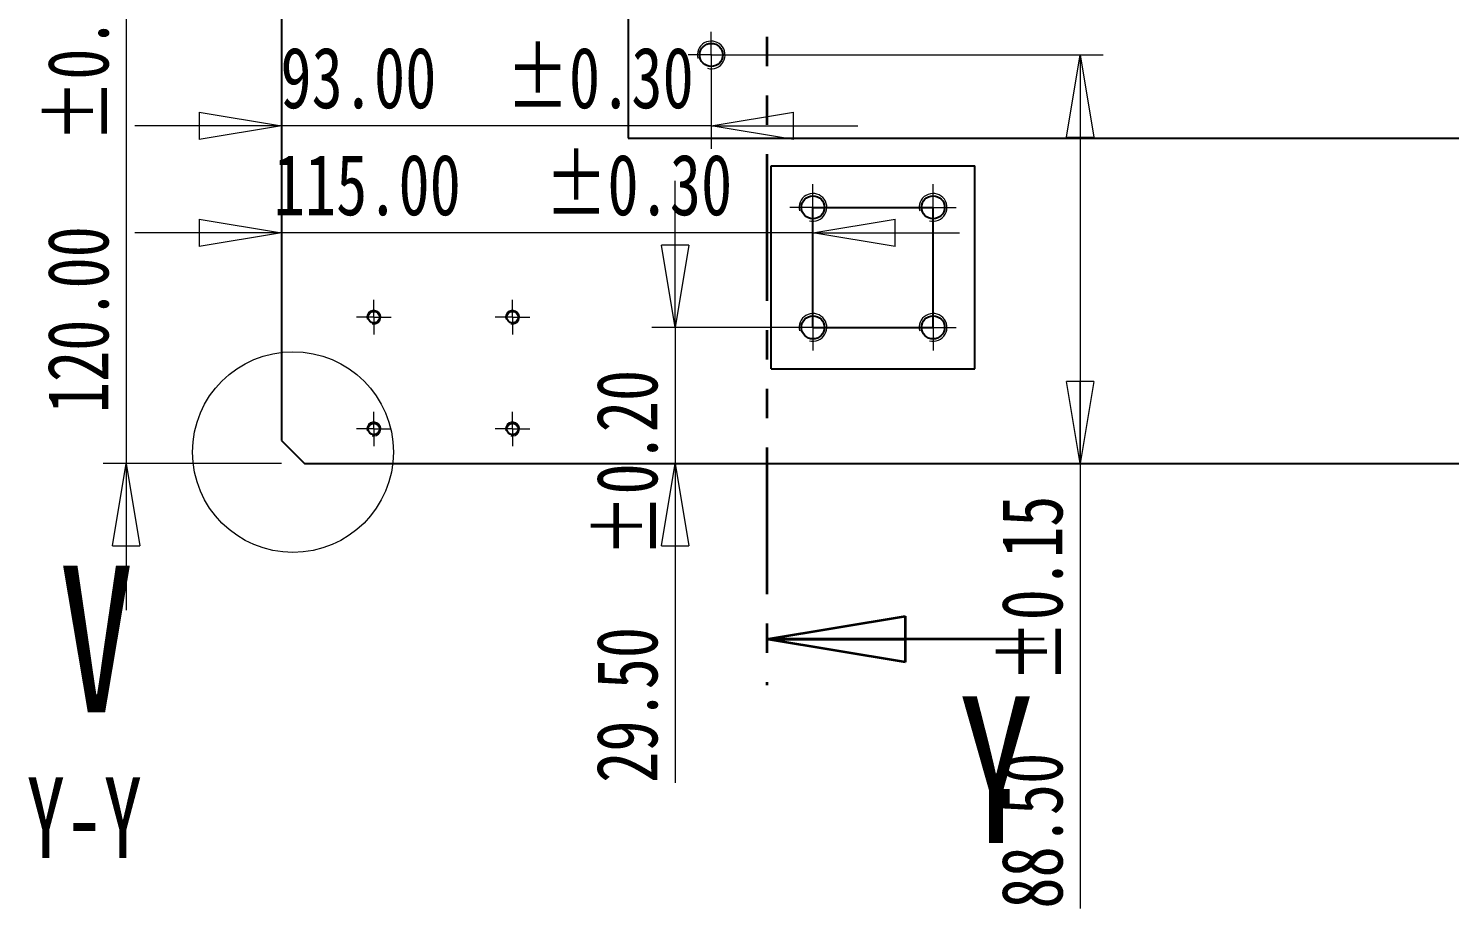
# Model space of a CAD drawing. Header units: millimetres. Extents: x -195 to 429, y -136 to 488.
# Drawn here: x 106.1 to 167.6, y 77 to 115.1 of the extents above; entities that cross this region are included whole.
import ezdxf

# ---------------------------------------------------------------- set-up
doc = ezdxf.new("R2010")
doc.units = ezdxf.units.MM
doc.header["$PDSIZE"] = -1
doc.linetypes.add('PHANTOM', pattern=[12.7, 6.35, -1.27, 1.27, -1.27, 1.27, -1.27])
doc.styles.add('SLDTEXTSTYLE0', font='TXT', dxfattribs={"width": 0.75})
doc.styles.add('SLDTEXTSTYLE2', font='TXT', dxfattribs={"width": 0.7})
doc.dimstyles.new('SLDDIMSTYLE0', dxfattribs={"dimtxt": 2.645833, "dimasz": 3.556, "dimexe": 0, "dimexo": 0.0625, "dimgap": 0.661458, "dimtad": 1, "dimlfac": 5, "dimrnd": 1e-09, "dimzin": 4, "dimdsep": 46, "dimtxsty": 'SLDTEXTSTYLE0', "dimblk1": 'CLOSED', "dimblk2": 'CLOSED', "dimsah": 1, "dimcen": 0.09, "dimadec": 0, "dimazin": 1, "dimtol": 1, "dimtp": 0.2, "dimtm": 0.2, "dimtfac": 1, "dimtmove": 0, "dimatfit": 0, "dimldrblk": 'CLOSED', "dimfxl": 0, "dimfrac": 2, "dimtolj": 1, "dimtzin": 0, "dimarcsym": 0})
doc.dimstyles.new('SLDDIMSTYLE1', dxfattribs={"dimtxt": 2.645833, "dimasz": 3.556, "dimexe": 0, "dimexo": 0.0625, "dimgap": 0.661458, "dimtad": 1, "dimlfac": 5, "dimrnd": 1e-09, "dimzin": 4, "dimdsep": 46, "dimtxsty": 'SLDTEXTSTYLE0', "dimblk1": 'CLOSED', "dimblk2": 'CLOSED', "dimsah": 1, "dimcen": 0.09, "dimadec": 0, "dimazin": 1, "dimtol": 1, "dimtp": 0.3, "dimtm": 0.3, "dimtfac": 1, "dimtmove": 0, "dimatfit": 0, "dimldrblk": 'CLOSED', "dimfxl": 0, "dimfrac": 2, "dimtolj": 1, "dimtzin": 0, "dimarcsym": 0})
doc.dimstyles.new('SLDDIMSTYLE2', dxfattribs={"dimtxt": 2.645833, "dimasz": 3.556, "dimexe": 0, "dimexo": 0.0625, "dimgap": 0.661458, "dimtad": 1, "dimlfac": 5, "dimrnd": 1e-09, "dimzin": 4, "dimdsep": 46, "dimtxsty": 'SLDTEXTSTYLE0', "dimblk1": 'CLOSED', "dimblk2": 'CLOSED', "dimsah": 1, "dimcen": 0.09, "dimadec": 0, "dimazin": 1, "dimtol": 1, "dimtp": 0.15, "dimtm": 0.15, "dimtfac": 1, "dimtofl": 0, "dimtmove": 0, "dimatfit": 3, "dimldrblk": 'CLOSED', "dimfxl": 0, "dimfrac": 2, "dimtolj": 1, "dimarcsym": 0})
doc.dimstyles.new('SLDDIMSTYLE5', dxfattribs={"dimtxt": 2.645833, "dimasz": 3.556, "dimexe": 0, "dimexo": 0.0625, "dimgap": 0.661458, "dimtad": 1, "dimlfac": 5, "dimrnd": 1e-09, "dimzin": 4, "dimdsep": 46, "dimtxsty": 'SLDTEXTSTYLE0', "dimblk1": 'CLOSED', "dimblk2": 'CLOSED', "dimsah": 1, "dimcen": 0.09, "dimadec": 0, "dimazin": 1, "dimtol": 1, "dimtp": 0.8, "dimtm": 0.8, "dimtfac": 1, "dimtmove": 0, "dimatfit": 0, "dimldrblk": 'CLOSED', "dimfxl": 0, "dimfrac": 2, "dimtolj": 1, "dimtzin": 0, "dimarcsym": 0})

# ---------------------------------------------------------------- blocks, each defined once
blk = doc.blocks.new('_Closed')
at = {"color": 0, "linetype": 'ByBlock', "lineweight": -2}
for p, q in [((-1, 0.166667), (0, 0)), ((-1, 0.166667), (-1, -0.166667)), ((0, 0), (-1, -0.166667)), ((0, 0), (-1, 0))]:
    blk.add_line(p, q, dxfattribs=at)
blk = doc.blocks.new('_D_5')
at = {"color": 7, "linetype": 'Continuous', "lineweight": 0}
for p, q in [((136.62, 113.998), (152.583, 113.998)), ((151.583, 113.998), (151.583, 96.298)), ((151.583, 96.298), (151.583, 77.026))]:
    blk.add_line(p, q, dxfattribs=at)
at = {"color": 7, "linetype": 'Continuous', "lineweight": 18, "xscale": 3.556, "yscale": 3.556}
for p, rotation in [((151.583, 113.998, -1.5), 90.0000000000004), ((151.583, 96.298, -1.5), 270.0000000000004)]:
    blk.add_blockref('_Closed', p, dxfattribs=dict(at, rotation=rotation))
at = {"color": 7, "linetype": 'Continuous', "lineweight": 18, "char_height": 2.6458, "attachment_point": 1, "rotation": 90, "style": 'SLDTEXTSTYLE0'}
for s, insert in [('±0.15', (148.173, 86.813)), ('88.50', (148.173, 77.026))]:
    blk.add_mtext(s, dxfattribs=dict(at, insert=insert))
blk = doc.blocks.new('_D_6')
at = {"color": 7, "linetype": 'Continuous', "lineweight": 0}
for p, q in [((135.62, 112.998), (135.62, 109.926)), ((117.02, 110.926), (110.67, 110.926)), ((135.62, 110.926), (117.02, 110.926)), ((135.62, 110.926), (141.97, 110.926))]:
    blk.add_line(p, q, dxfattribs=at)
at = {"color": 7, "linetype": 'Continuous', "lineweight": 18, "xscale": 3.556, "yscale": 3.556}
blk.add_blockref('_Closed', (117.02, 110.926, -1.5), dxfattribs=at)
at = {"color": 7, "linetype": 'Continuous', "lineweight": 18, "xscale": 3.556, "yscale": 3.556, "rotation": 180.0000000000004}
blk.add_blockref('_Closed', (135.62, 110.926, -1.5), dxfattribs=at)
at = {"color": 7, "linetype": 'Continuous', "lineweight": 18, "char_height": 2.6458, "attachment_point": 1, "style": 'SLDTEXTSTYLE0'}
for s, insert in [('±0.30', (126.763, 114.337)), ('93.00', (116.976, 114.337))]:
    blk.add_mtext(s, dxfattribs=dict(at, insert=insert))
blk = doc.blocks.new('_D_9')
at = {"color": 7, "linetype": 'Continuous', "lineweight": 0}
for p, q in [((134.055, 102.198), (134.055, 108.548)), ((139.02, 102.198), (133.055, 102.198)), ((134.055, 102.198), (134.055, 96.298)), ((134.055, 96.298), (134.055, 82.474))]:
    blk.add_line(p, q, dxfattribs=at)
at = {"color": 7, "linetype": 'Continuous', "lineweight": 18, "xscale": 3.556, "yscale": 3.556}
for p, rotation in [((134.055, 102.198, -1.5), 270.0000000000004), ((134.055, 96.298, -1.5), 90.0000000000004)]:
    blk.add_blockref('_Closed', p, dxfattribs=dict(at, rotation=rotation))
at = {"color": 7, "linetype": 'Continuous', "lineweight": 18, "char_height": 2.6458, "attachment_point": 1, "rotation": 90, "style": 'SLDTEXTSTYLE0'}
for s, insert in [('±0.20', (130.644, 92.261)), ('29.50', (130.644, 82.474))]:
    blk.add_mtext(s, dxfattribs=dict(at, insert=insert))
blk = doc.blocks.new('_D_10')
at = {"color": 7, "linetype": 'Continuous', "lineweight": 0}
for p, q in [((140.02, 106.398), (140.02, 105.292)), ((117.02, 106.292), (110.67, 106.292)), ((140.02, 106.292), (117.02, 106.292)), ((140.02, 106.292), (146.37, 106.292))]:
    blk.add_line(p, q, dxfattribs=at)
at = {"color": 7, "linetype": 'Continuous', "lineweight": 18, "xscale": 3.556, "yscale": 3.556}
blk.add_blockref('_Closed', (117.02, 106.292, -1.5), dxfattribs=at)
at = {"color": 7, "linetype": 'Continuous', "lineweight": 18, "xscale": 3.556, "yscale": 3.556, "rotation": 180.0000000000004}
blk.add_blockref('_Closed', (140.02, 106.292, -1.5), dxfattribs=at)
at = {"color": 7, "linetype": 'Continuous', "lineweight": 18, "char_height": 2.6458, "attachment_point": 1, "style": 'SLDTEXTSTYLE0'}
for s, insert in [('115.00', (116.686, 109.702)), ('±0.30', (128.428, 109.702))]:
    blk.add_mtext(s, dxfattribs=dict(at, insert=insert))
blk = doc.blocks.new('_D_14')
at = {"color": 7, "linetype": 'Continuous', "lineweight": 0}
for p, q in [((110.302, 120.298), (110.302, 126.648)), ((135.02, 120.298), (109.302, 120.298)), ((110.302, 120.298), (110.302, 96.298)), ((117.02, 96.298), (109.302, 96.298)), ((110.302, 96.298), (110.302, 89.948))]:
    blk.add_line(p, q, dxfattribs=at)
at = {"color": 7, "linetype": 'Continuous', "lineweight": 18, "xscale": 3.556, "yscale": 3.556}
for p, rotation in [((110.302, 120.298, -1.5), 270.0000000000004), ((110.302, 96.298, -1.5), 90.0000000000004)]:
    blk.add_blockref('_Closed', p, dxfattribs=dict(at, rotation=rotation))
at = {"color": 7, "linetype": 'Continuous', "lineweight": 18, "char_height": 2.6458, "attachment_point": 1, "rotation": 90, "style": 'SLDTEXTSTYLE0'}
for s, insert in [('±0.80', (106.891, 110.226)), ('120.00', (106.891, 98.484))]:
    blk.add_mtext(s, dxfattribs=dict(at, insert=insert))
blk = doc.blocks.new('SW_CENTERMARKSYMBOL_601')
at = {"color": 0, "linetype": 'Continuous', "lineweight": 18}
for p, q in [((0, 0.5), (0, 1)), ((-0.5, 0), (-1, 0)), ((0, 0), (-0.5, 0)), ((0, 0), (0, 0.5)), ((0, 0), (0, -0.5)), ((0, 0), (0.5, 0)), ((0.5, 0), (1, 0)), ((0, -0.5), (0, -1))]:
    blk.add_line(p, q, dxfattribs=at)
blk = doc.blocks.new('SW_CENTERMARKSYMBOL_604')
at = {"color": 0, "linetype": 'Continuous', "lineweight": 18}
for p, q in [((0, 0.5), (0, 1)), ((-0.5, 0), (-1, 0)), ((0, 0), (-0.5, 0)), ((0, 0), (0, 0.5)), ((0, 0), (0, -0.5)), ((0, 0), (0.5, 0)), ((0.5, 0), (1, 0)), ((0, -0.5), (0, -1))]:
    blk.add_line(p, q, dxfattribs=at)
blk = doc.blocks.new('SW_CENTERMARKSYMBOL_605')
at = {"color": 0, "linetype": 'Continuous', "lineweight": 18}
for p, q in [((0, 0.5), (0, 1)), ((-0.5, 0), (-1, 0)), ((0, 0), (-0.5, 0)), ((0, 0), (0, 0.5)), ((0, 0), (0, -0.5)), ((0, 0), (0.5, 0)), ((0.5, 0), (1, 0)), ((0, -0.5), (0, -1))]:
    blk.add_line(p, q, dxfattribs=at)
blk = doc.blocks.new('SW_CENTERMARKSYMBOL_606')
at = {"color": 0, "linetype": 'Continuous', "lineweight": 18}
for p, q in [((0, 0.5), (0, 1)), ((-0.5, 0), (-1, 0)), ((0, 0), (-0.5, 0)), ((0, 0), (0, 0.5)), ((0, 0), (0, -0.5)), ((0, 0), (0.5, 0)), ((0.5, 0), (1, 0)), ((0, -0.5), (0, -1))]:
    blk.add_line(p, q, dxfattribs=at)
blk = doc.blocks.new('SW_CENTERMARKSYMBOL_607')
at = {"color": 0, "linetype": 'Continuous', "lineweight": 18}
for p, q in [((0, 0.5), (0, 1)), ((-0.5, 0), (-1, 0)), ((0, 0), (-0.5, 0)), ((0, 0), (0, 0.5)), ((0, 0), (0, -0.5)), ((0, 0), (0.5, 0)), ((0.5, 0), (1, 0)), ((0, -0.5), (0, -1))]:
    blk.add_line(p, q, dxfattribs=at)
blk = doc.blocks.new('SW_CENTERMARKSYMBOL_620')
at = {"color": 0, "linetype": 'Continuous', "lineweight": 18}
for p, q in [((0, 0.5), (0, 0.75)), ((-0.5, 0), (-0.75, 0)), ((0, 0), (-0.5, 0)), ((0, 0), (0, 0.5)), ((0, 0), (0, -0.5)), ((0, 0), (0.5, 0)), ((0.5, 0), (0.75, 0)), ((0, -0.5), (0, -0.75))]:
    blk.add_line(p, q, dxfattribs=at)
blk = doc.blocks.new('SW_CENTERMARKSYMBOL_621')
at = {"color": 0, "linetype": 'Continuous', "lineweight": 18}
for p, q in [((0, 0.5), (0, 0.75)), ((-0.5, 0), (-0.75, 0)), ((0, 0), (-0.5, 0)), ((0, 0), (0, 0.5)), ((0, 0), (0, -0.5)), ((0, 0), (0.5, 0)), ((0.5, 0), (0.75, 0)), ((0, -0.5), (0, -0.75))]:
    blk.add_line(p, q, dxfattribs=at)
blk = doc.blocks.new('SW_CENTERMARKSYMBOL_622')
at = {"color": 0, "linetype": 'Continuous', "lineweight": 18}
for p, q in [((0, 0.5), (0, 0.75)), ((-0.5, 0), (-0.75, 0)), ((0, 0), (-0.5, 0)), ((0, 0), (0, 0.5)), ((0, 0), (0, -0.5)), ((0, 0), (0.5, 0)), ((0.5, 0), (0.75, 0)), ((0, -0.5), (0, -0.75))]:
    blk.add_line(p, q, dxfattribs=at)
blk = doc.blocks.new('SW_CENTERMARKSYMBOL_623')
at = {"color": 0, "linetype": 'Continuous', "lineweight": 18}
for p, q in [((0, 0.5), (0, 0.75)), ((-0.5, 0), (-0.75, 0)), ((0, 0), (-0.5, 0)), ((0, 0), (0, 0.5)), ((0, 0), (0, -0.5)), ((0, 0), (0.5, 0)), ((0.5, 0), (0.75, 0)), ((0, -0.5), (0, -0.75))]:
    blk.add_line(p, q, dxfattribs=at)

msp = doc.modelspace()

# ---------------------------------------------------------------- linework, layer by layer
at = {"color": 7, "linetype": 'PHANTOM', "lineweight": 35}
msp.add_line((138.0202, 185.8985), (138.0202, 86.6985), dxfattribs=at)
at = {"color": 7, "linetype": 'Continuous'}
for p, q in [((132.0202, 160.3985), (132.0202, 110.3985)), ((132.0202, 110.3985), (208.0202, 110.3985)), ((138.2202, 109.1985), (147.0202, 109.1985)), ((138.2202, 100.3985), (138.2202, 109.1985)), ((147.0202, 100.3985), (147.0202, 109.1985)), ((140.0202, 107.3985), (145.2202, 107.3985)), ((140.0202, 102.1985), (140.0202, 107.3985)), ((145.2202, 102.1985), (145.2202, 107.3985)), ((140.0202, 102.1985), (145.2202, 102.1985)), ((138.2202, 100.3985), (147.0202, 100.3985))]:
    msp.add_line(p, q, dxfattribs=at)
at = {"color": 7, "linetype": 'Continuous', "lineweight": 25}
for p, q in [((117.0202, 136.0485), (117.0202, 97.2985)), ((117.0202, 97.2985), (118.0202, 96.2985)), ((118.0202, 96.2985), (176.7702, 96.2985))]:
    msp.add_line(p, q, dxfattribs=at)
at = {"color": 7, "linetype": 'Continuous', "lineweight": 35}
msp.add_line((150.0202, 88.6985), (138.0202, 88.6985), dxfattribs=at)
at = {"color": 7, "linetype": 'Continuous', "lineweight": 25}
for centre, radius in [((135.6202, 113.9985), 0.5), ((140.0202, 107.3985), 0.5), ((145.2202, 107.3985), 0.5), ((121.0202, 102.6385), 0.25), ((127.0202, 102.6385), 0.25), ((140.0202, 102.1985), 0.5), ((145.2202, 102.1985), 0.5), ((121.0202, 97.7985), 0.25), ((127.0202, 97.7985), 0.25)]:
    msp.add_circle(centre, radius, dxfattribs=at)
at = {"color": 7, "linetype": 'Continuous', "lineweight": 18}
msp.add_circle((117.5202, 96.7985), 4.3484, dxfattribs=at)
for centre, radius in [((135.6202, 113.9985), 0.6), ((140.0202, 107.3985), 0.6), ((145.2202, 107.3985), 0.6), ((121.0202, 102.6385), 0.3), ((127.0202, 102.6385), 0.3), ((140.0202, 102.1985), 0.6), ((145.2202, 102.1985), 0.6), ((121.0202, 97.7985), 0.3), ((127.0202, 97.7985), 0.3)]:
    msp.add_arc(centre, radius, 255, 195, dxfattribs=at)
at = {"color": 7, "linetype": 'Continuous'}
msp.add_point((135.6202, 113.9985), dxfattribs=at)

# ---------------------------------------------------------------- block references
at = {"color": 7, "linetype": 'Continuous', "lineweight": 0}
for name, p in [('SW_CENTERMARKSYMBOL_601', (135.6202, 113.9985)), ('SW_CENTERMARKSYMBOL_607', (140.0202, 107.3985)), ('SW_CENTERMARKSYMBOL_606', (145.2202, 107.3985)), ('SW_CENTERMARKSYMBOL_623', (121.0202, 102.6385)), ('SW_CENTERMARKSYMBOL_622', (127.0202, 102.6385)), ('SW_CENTERMARKSYMBOL_605', (140.0202, 102.1985)), ('SW_CENTERMARKSYMBOL_604', (145.2202, 102.1985)), ('SW_CENTERMARKSYMBOL_620', (121.0202, 97.7985)), ('SW_CENTERMARKSYMBOL_621', (127.0202, 97.7985))]:
    msp.add_blockref(name, p, dxfattribs=at)
at = {"color": 7, "linetype": 'Continuous', "lineweight": 35, "xscale": 6, "yscale": 6, "rotation": 180.0000000000004}
msp.add_blockref('_Closed', (138.0202, 88.6985), dxfattribs=at)

# ---------------------------------------------------------------- texts
at = {"color": 7, "linetype": 'Continuous', "lineweight": 18, "insert": (107.3965, 91.8835), "char_height": 6.35, "attachment_point": 1, "style": 'SLDTEXTSTYLE0'}
msp.add_mtext('V', dxfattribs=at)
at = {"color": 7, "linetype": 'Continuous', "insert": (146.3269, 86.2221), "char_height": 6.35, "attachment_point": 1, "style": 'SLDTEXTSTYLE0'}
msp.add_mtext('Y', dxfattribs=at)
at = {"color": 7, "linetype": 'Continuous', "lineweight": 0, "insert": (108.4923, 82.7116), "char_height": 3.5, "attachment_point": 2, "style": 'SLDTEXTSTYLE2'}
msp.add_mtext('Y-Y', dxfattribs=at)

# ---------------------------------------------------------------- dimensions: what is measured, and where the dimension line sits
at = {"color": 7, "linetype": 'Continuous', "lineweight": 18}
for base, p1, p2, dimstyle, picture, middle in [((110.302, 96.2985), (136.0202, 120.2985), (118.0202, 96.2985), 'SLDDIMSTYLE5', '_D_14', (110.302, 108.734)), ((151.5833, 96.2985), (135.6202, 113.9985), (176.7702, 96.2985), 'SLDDIMSTYLE2', '_D_5', (151.5833, 86.2985)), ((134.0547, 96.2985), (140.0202, 102.1985), (118.0202, 96.2985), 'SLDDIMSTYLE0', '_D_9', (134.0547, 91.747))]:
    dim = msp.add_linear_dim(base=base, p1=p1, p2=p2, angle=90, dimstyle=dimstyle, dxfattribs=at)
    dim.commit()
    dim.dimension.update_dxf_attribs({"geometry": picture, "text_midpoint": middle, "dimtype": 160})
for base, p1, picture, middle in [((117.0202, 110.9259), (135.6202, 113.9985), '_D_6', (126.2486, 110.9259)), ((117.0202, 106.2917), (140.0202, 107.3985), '_D_10', (126.9359, 106.2917))]:
    dim = msp.add_linear_dim(base=base, p1=p1, p2=(117.0202, 97.2985), dimstyle='SLDDIMSTYLE1', dxfattribs=at)
    dim.commit()
    dim.dimension.update_dxf_attribs({"geometry": picture, "text_midpoint": middle, "dimtype": 160})

doc.saveas('drawing.dxf')
